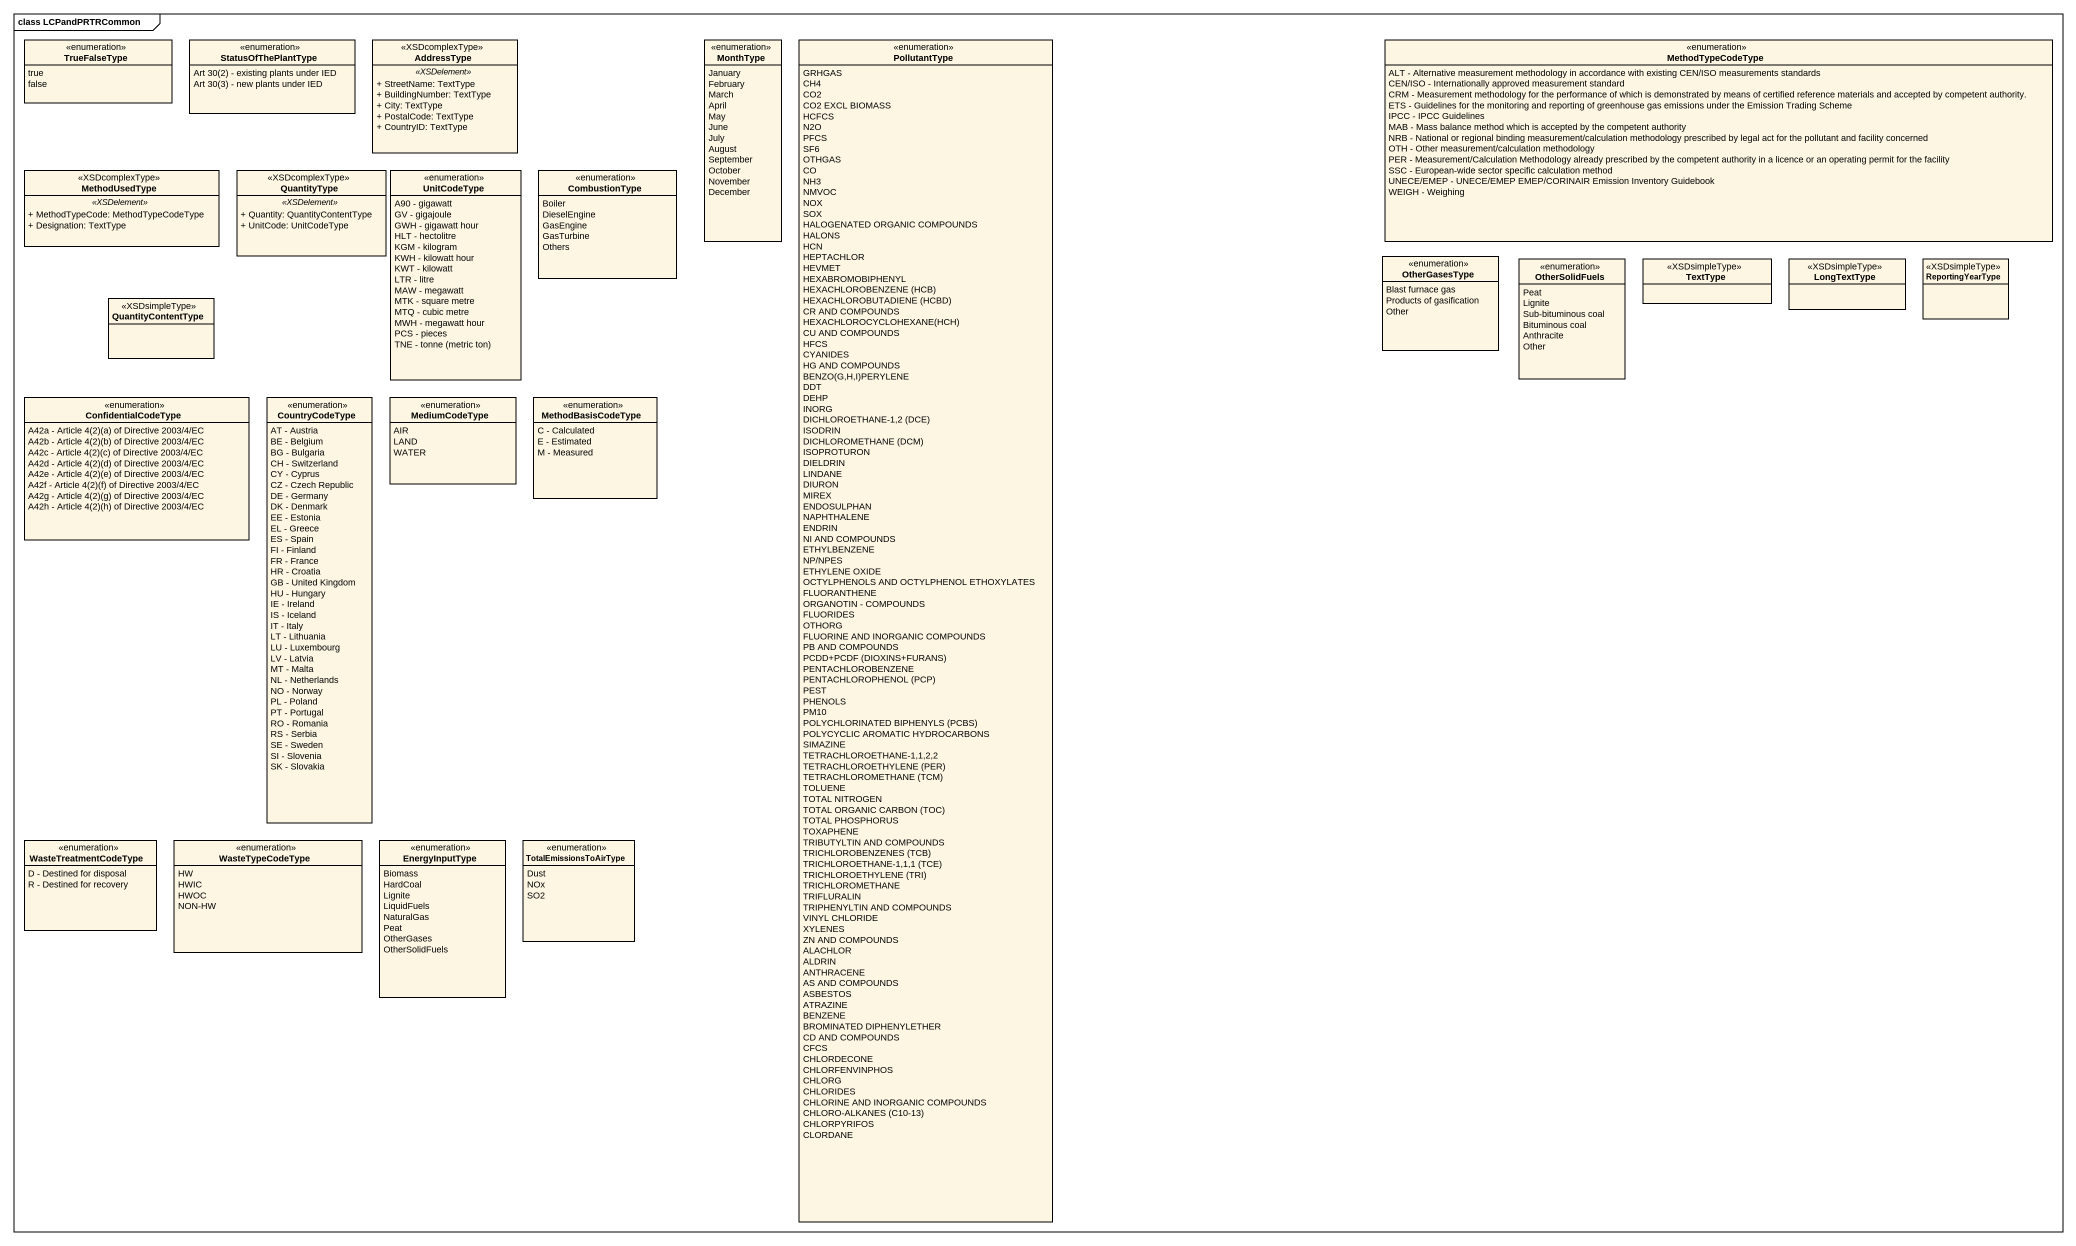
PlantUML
@startuml
mainframe class LCPandPRTRCommon
hide circle
hide empty members
skinparam classAttributeIconSize 0
enum TrueFalseType {
  true
  false
}
enum StatusOfThePlantType {
  {field} Art 30(2) - existing plants under IED
  {field} Art 30(3) - new plants under IED
}
class AddressType <<XSDcomplexType>> {
  .. <<XSDelement>> ..
  + StreetName: TextType
  + BuildingNumber: TextType
  + City: TextType
  + PostalCode: TextType
  + CountryID: TextType
}
enum MonthType {
  January
  February
  March
  April
  May
  June
  July
  August
  September
  October
  November
  December
}
enum PollutantType {
  GRHGAS
  CH4
  CO2
  CO2 EXCL BIOMASS
  HCFCS
  N2O
  PFCS
  SF6
  OTHGAS
  CO
  NH3
  NMVOC
  NOX
  SOX
  HALOGENATED ORGANIC COMPOUNDS
  HALONS
  HCN
  HEPTACHLOR
  HEVMET
  HEXABROMOBIPHENYL
  {field} HEXACHLOROBENZENE (HCB)
  {field} HEXACHLOROBUTADIENE (HCBD)
  CR AND COMPOUNDS
  {field} HEXACHLOROCYCLOHEXANE(HCH)
  CU AND COMPOUNDS
  HFCS
  CYANIDES
  HG AND COMPOUNDS
  {field} BENZO(G,H,I)PERYLENE
  DDT
  DEHP
  INORG
  {field} DICHLOROETHANE-1,2 (DCE)
  ISODRIN
  {field} DICHLOROMETHANE (DCM)
  ISOPROTURON
  DIELDRIN
  LINDANE
  DIURON
  MIREX
  ENDOSULPHAN
  NAPHTHALENE
  ENDRIN
  NI AND COMPOUNDS
  ETHYLBENZENE
  NP/NPES
  ETHYLENE OXIDE
  OCTYLPHENOLS AND OCTYLPHENOL ETHOXYLATES
  FLUORANTHENE
  ORGANOTIN - COMPOUNDS
  FLUORIDES
  OTHORG
  FLUORINE AND INORGANIC COMPOUNDS
  PB AND COMPOUNDS
  {field} PCDD+PCDF (DIOXINS+FURANS)
  PENTACHLOROBENZENE
  {field} PENTACHLOROPHENOL (PCP)
  PEST
  PHENOLS
  PM10
  {field} POLYCHLORINATED BIPHENYLS (PCBS)
  POLYCYCLIC AROMATIC HYDROCARBONS
  SIMAZINE
  TETRACHLOROETHANE-1,1,2,2
  {field} TETRACHLOROETHYLENE (PER)
  {field} TETRACHLOROMETHANE (TCM)
  TOLUENE
  TOTAL NITROGEN
  {field} TOTAL ORGANIC CARBON (TOC)
  TOTAL PHOSPHORUS
  TOXAPHENE
  TRIBUTYLTIN AND COMPOUNDS
  {field} TRICHLOROBENZENES (TCB)
  {field} TRICHLOROETHANE-1,1,1 (TCE)
  {field} TRICHLOROETHYLENE (TRI)
  TRICHLOROMETHANE
  TRIFLURALIN
  TRIPHENYLTIN AND COMPOUNDS
  VINYL CHLORIDE
  XYLENES
  ZN AND COMPOUNDS
  ALACHLOR
  ALDRIN
  ANTHRACENE
  AS AND COMPOUNDS
  ASBESTOS
  ATRAZINE
  BENZENE
  BROMINATED DIPHENYLETHER
  CD AND COMPOUNDS
  CFCS
  CHLORDECONE
  CHLORFENVINPHOS
  CHLORG
  CHLORIDES
  CHLORINE AND INORGANIC COMPOUNDS
  {field} CHLORO-ALKANES (C10-13)
  CHLORPYRIFOS
  CLORDANE
}
enum MethodTypeCodeType {
  ALT - Alternative measurement methodology in accordance with existing CEN/ISO measurements standards
  CEN/ISO - Internationally approved measurement standard
  CRM - Measurement methodology for the performance of which is demonstrated by means of certified reference materials and accepted by competent authority.
  ETS - Guidelines for the monitoring and reporting of greenhouse gas emissions under the Emission Trading Scheme
  IPCC - IPCC Guidelines
  MAB - Mass balance method which is accepted by the competent authority
  NRB - National or regional binding measurement/calculation methodology prescribed by legal act for the pollutant and facility concerned
  OTH - Other measurement/calculation methodology
  PER - Measurement/Calculation Methodology already prescribed by the competent authority in a licence or an operating permit for the facility
  SSC - European-wide sector specific calculation method
  UNECE/EMEP - UNECE/EMEP EMEP/CORINAIR Emission Inventory Guidebook
  WEIGH - Weighing
}
class MethodUsedType <<XSDcomplexType>> {
  .. <<XSDelement>> ..
  + MethodTypeCode: MethodTypeCodeType
  + Designation: TextType
}
class QuantityType <<XSDcomplexType>> {
  .. <<XSDelement>> ..
  + Quantity: QuantityContentType
  + UnitCode: UnitCodeType
}
enum UnitCodeType {
  A90 - gigawatt
  GV - gigajoule
  GWH - gigawatt hour
  HLT - hectolitre
  KGM - kilogram
  KWH - kilowatt hour
  KWT - kilowatt
  LTR - litre
  MAW - megawatt
  MTK - square metre
  MTQ - cubic metre
  MWH - megawatt hour
  PCS - pieces
  {field} TNE - tonne (metric ton)
}
enum CombustionType {
  Boiler
  DieselEngine
  GasEngine
  GasTurbine
  Others
}
enum OtherGasesType {
  Blast furnace gas
  Products of gasification
  Other
}
enum OtherSolidFuels {
  Peat
  Lignite
  Sub-bituminous coal
  Bituminous coal
  Anthracite
  Other
}
class TextType <<XSDsimpleType>>
class LongTextType <<XSDsimpleType>>
class ReportingYearType <<XSDsimpleType>>
class QuantityContentType <<XSDsimpleType>>
enum ConfidentialCodeType {
  {field} A42a - Article 4(2)(a) of Directive 2003/4/EC
  {field} A42b - Article 4(2)(b) of Directive 2003/4/EC
  {field} A42c - Article 4(2)(c) of Directive 2003/4/EC
  {field} A42d - Article 4(2)(d) of Directive 2003/4/EC
  {field} A42e - Article 4(2)(e) of Directive 2003/4/EC
  {field} A42f - Article 4(2)(f) of Directive 2003/4/EC
  {field} A42g - Article 4(2)(g) of Directive 2003/4/EC
  {field} A42h - Article 4(2)(h) of Directive 2003/4/EC
}
enum CountryCodeType {
  AT - Austria
  BE - Belgium
  BG - Bulgaria
  CH - Switzerland
  CY - Cyprus
  CZ - Czech Republic
  DE - Germany
  DK - Denmark
  EE - Estonia
  EL - Greece
  ES - Spain
  FI - Finland
  FR - France
  HR - Croatia
  GB - United Kingdom
  HU - Hungary
  IE - Ireland
  IS - Iceland
  IT - Italy
  LT - Lithuania
  LU - Luxembourg
  LV - Latvia
  MT - Malta
  NL - Netherlands
  NO - Norway
  PL - Poland
  PT - Portugal
  RO - Romania
  RS - Serbia
  SE - Sweden
  SI - Slovenia
  SK - Slovakia
}
enum MediumCodeType {
  AIR
  LAND
  WATER
}
enum MethodBasisCodeType {
  C - Calculated
  E - Estimated
  M - Measured
}
enum WasteTreatmentCodeType {
  D - Destined for disposal
  R - Destined for recovery
}
enum WasteTypeCodeType {
  HW
  HWIC
  HWOC
  NON-HW
}
enum EnergyInputType {
  Biomass
  HardCoal
  Lignite
  LiquidFuels
  NaturalGas
  Peat
  OtherGases
  OtherSolidFuels
}
enum TotalEmissionsToAirType {
  Dust
  NOx
  SO2
}
@enduml
